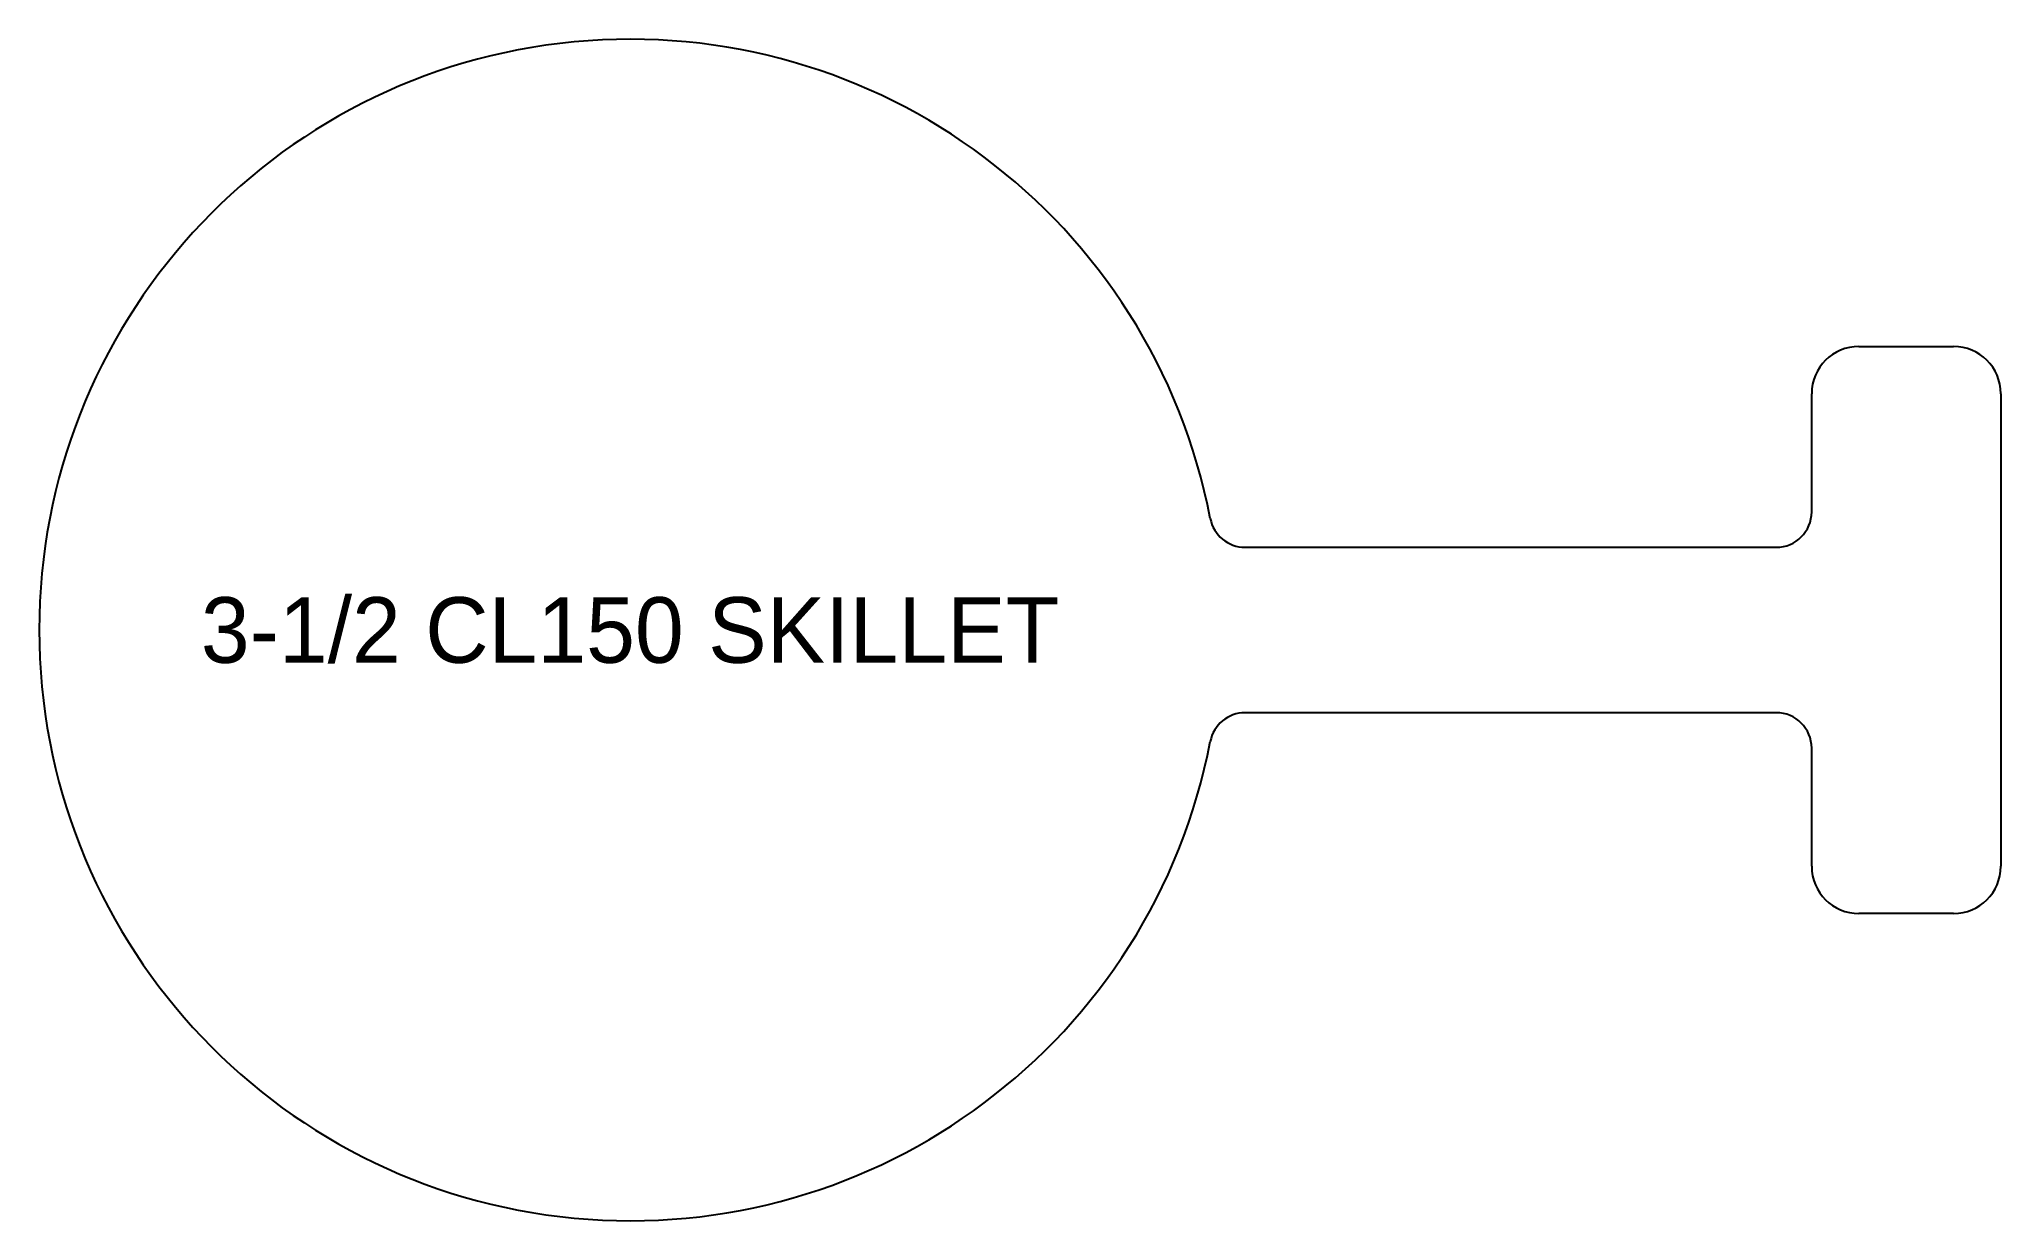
# Model space of a CAD drawing. Header units: inches. Extents: x -3.1 to 7.2, y -3.1 to 3.1.
import ezdxf
from ezdxf.enums import TextEntityAlignment as Align

# ---------------------------------------------------------------- set-up
doc = ezdxf.new("R2010")
doc.units = ezdxf.units.IN
doc.header["$MEASUREMENT"] = 0
doc.layers.add('CUT', color=7, linetype='CONTINUOUS')
doc.layers.add('ETCH', color=1, linetype='CONTINUOUS')

msp = doc.modelspace()

# ---------------------------------------------------------------- linework, layer by layer
at = {"layer": 'CUT'}
for p, q in [((6.5, 1.5), (7, 1.5)), ((6.25, 0.625), (6.25, 1.25)), ((7.25, 1.25), (7.25, -1.25)), ((3.253003, 0.4375), (6.0625, 0.4375)), ((6.0625, -0.4375), (3.253003, -0.4375)), ((6.25, -1.25), (6.25, -0.625)), ((7, -1.5), (6.5, -1.5))]:
    msp.add_line(p, q, dxfattribs=at)
for centre, radius, start, end in [((0, 0), 3.125, 10.875716, 349.124284), ((6.5, 1.25), 0.25, 90, 180), ((7, 1.25), 0.25, 0, 90), ((6.0625, 0.625), 0.1875, 270, 0), ((3.253003, 0.625), 0.1875, 190.875716, 270), ((3.253003, -0.625), 0.1875, 90, 169.124284), ((6.0625, -0.625), 0.1875, 0, 90), ((6.5, -1.25), 0.25, 180, 270), ((7, -1.25), 0.25, 270, 0)]:
    msp.add_arc(centre, radius, start, end, dxfattribs=at)

# ---------------------------------------------------------------- texts
at = {"layer": 'ETCH'}
msp.add_text('3-1/2 CL150 SKILLET', height=0.347018, dxfattribs=at).set_placement((0, 0), align=Align.MIDDLE_CENTER)

doc.saveas('drawing.dxf')
